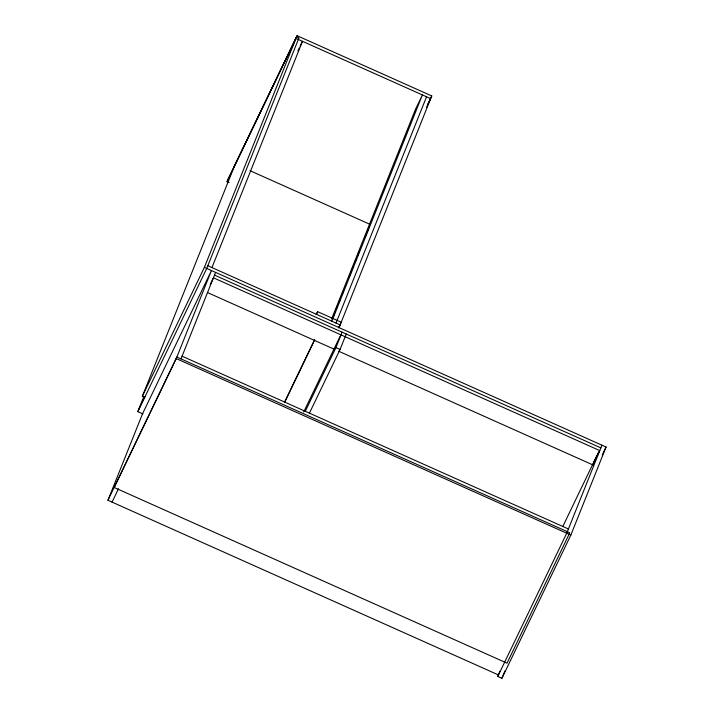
<?xml version="1.0" encoding="UTF-8"?>
<svg xmlns="http://www.w3.org/2000/svg" width="714" height="714" viewBox="0 0 714 714"><rect width="100%" height="100%" fill="white"/><g stroke="black" fill="none" stroke-linecap="round" stroke-linejoin="round"><path stroke-width="1.07" d="M229.078 182.534L227.052 181.633L228.141 178.928L297.069 35.7L431.756 95.935L339.061 327.619M144.701 397.341L142.336 396.288L234.567 165.764L296.605 36.86L298.97 37.913L206.739 268.437L137.811 411.666L142.898 413.942M137.811 411.666L143.853 396.565M107.93 500.273L142.532 413.781L211.46 270.552L176.242 358.589L114.204 487.492L507.038 663.181L569.076 534.277L569.692 532.733L176.858 357.045L107.93 500.273L498.399 674.909M114.204 487.492L114.82 485.948M142.336 396.288L204.374 267.384L297.069 35.7M211.951 267.58L302.486 41.305L300.192 46.08M180.99 358.892L215.601 272.4M316.516 314.347L317.596 311.643L341.221 322.21L338.82 327.199M331.591 319.006L415.512 109.26L422.402 94.944L331.876 321.211M333.358 316.364L335.419 311.206M336.249 309.135L337.49 306.038M339.141 301.906L340.382 298.8M342.033 294.668L343.273 291.571M349.066 277.103L351.127 271.936M351.957 269.874L353.198 266.777M354.849 262.645L356.09 259.539M357.741 255.407L358.981 252.31M364.774 237.842L366.835 232.675M367.665 230.613L368.906 227.507M336.008 323.067L426.544 96.792M305.19 411.496L335.937 347.611L342.113 332.171M309.323 413.352L340.069 349.467L346.254 334.018M204.374 267.384L606.07 447.035L570.852 535.072L501.915 678.3L497.783 676.453L499.854 671.276M501.915 678.3L504.816 671.053M338.713 351.243L592.879 464.912L594.682 460.405M601.938 445.188L566.711 533.224L497.783 676.453M227.052 181.633L295.989 38.404L430.676 98.639L426.535 107.234M297.89 50.855L299.273 47.99M138.891 408.961L144.862 396.547M210.219 284.493L213.432 277.808L599.778 450.588L592.879 464.912M112.062 502.12L118.497 488.751M316.15 314.642L317.596 311.643M427.9 103.949L431.756 95.935M284.431 402.339L314.392 340.087M284.806 402.036L314.758 339.784M338.695 327.922L340.141 324.915L207.819 265.733M303.682 412.023L340.194 336.16M562.891 526.316L594.708 460.209M595.048 459.504L598.725 451.864M593.968 462.208L598.555 452.658M602.214 455.05L606.07 447.035M250.034 170.691L370.147 224.41M214.521 275.104L600.858 447.883M335.937 347.611L340.069 349.467M207.56 292.579L334.643 349.423M182.07 356.188L568.415 528.976M176.242 358.589L570.852 535.072"/></g></svg>
